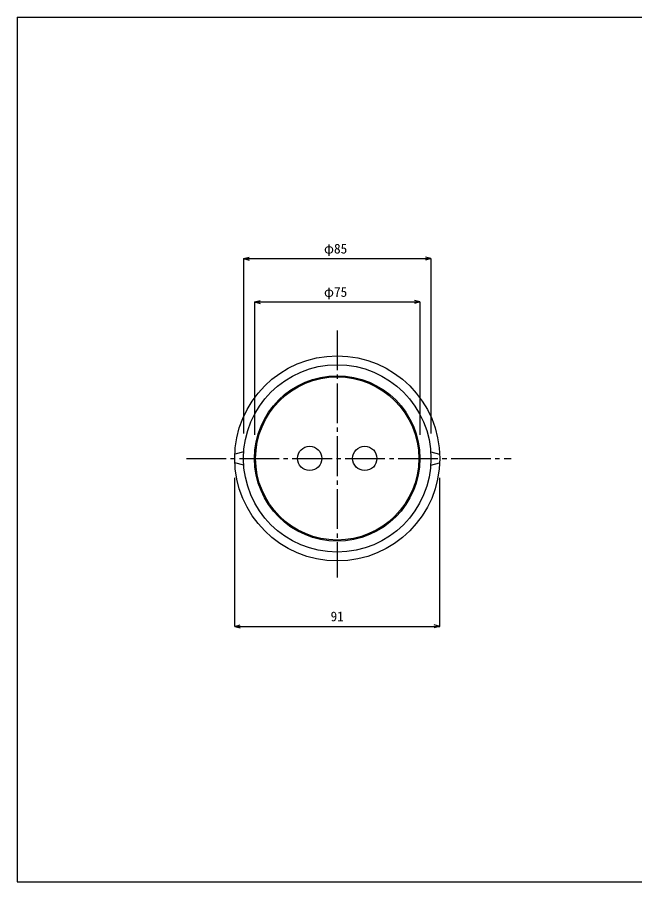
# Model space of a CAD drawing. Units: millimetres on the paper, with parts at other scales. Extents: x -140 to 140, y -97 to 99.
# Drawn here: x -139.9 to 0.1, y -96.9 to 99.1 of the extents above; entities that cross this region are included whole.
import ezdxf
from ezdxf.enums import TextEntityAlignment as Align

# ---------------------------------------------------------------- set-up
doc = ezdxf.new("R2010")
doc.units = ezdxf.units.MM
doc.linetypes.add('CHAIN2', pattern=[12, 9, -1, 1, -1])
doc.layers.add('0-0_図面枠', color=7, linetype='Continuous')
doc.layers.add('1-0', color=4, linetype='Continuous')
doc.styles.add('ＭＳ ゴシック', font='')
doc.styles.get('ＭＳ ゴシック').set_extended_font_data('MS Gothic')

msp = doc.modelspace()

# ---------------------------------------------------------------- linework, layer by layer
at = {"layer": '0-0_図面枠', "color": 5}
msp.add_line((-139.949, 99.1), (140.051, 99.1), dxfattribs=at)
msp.add_lwpolyline([(-139.949, 99.1), (-139.949, -96.9), (140.051, -96.9), (140.051, 99.1)], dxfattribs=at)
at = {"layer": '1-0'}
for p, q in [((-88.658, 44.377), (-87.402, 44.714)), ((-88.658, 44.377), (-46.158, 44.377)), ((-88.658, 44.377), (-87.402, 44.041)), ((-88.658, 44.377), (-88.658, 4.699)), ((-46.158, 44.377), (-47.413, 44.714)), ((-46.158, 44.377), (-47.413, 44.041)), ((-46.158, 44.377), (-46.158, 4.699)), ((-86.158, 34.554), (-84.902, 34.891)), ((-86.158, 34.554), (-48.658, 34.554)), ((-86.158, 34.554), (-84.902, 34.218)), ((-86.158, 34.554), (-86.158, 4.39)), ((-48.658, 34.554), (-49.913, 34.891)), ((-48.658, 34.554), (-49.913, 34.218)), ((-48.658, 34.554), (-48.658, 4.39)), ((-90.658, -38.998), (-90.658, -5.349)), ((-44.158, -38.998), (-44.158, -5.349)), ((-90.658, -38.998), (-89.402, -38.661)), ((-90.658, -38.998), (-44.158, -38.998)), ((-90.658, -38.998), (-89.402, -39.334)), ((-44.158, -38.998), (-45.413, -38.661)), ((-44.158, -38.998), (-45.413, -39.334))]:
    msp.add_line(p, q, dxfattribs=at)
at = {"layer": '1-0', "color": 7, "linetype": 'CHAIN2'}
for p, q in [((-67.408, 28.089), (-67.408, -27.938)), ((-101.587, -0.925), (-27.977, -0.925))]:
    msp.add_line(p, q, dxfattribs=at)
at = {"layer": '1-0', "color": 3}
for p, q in [((-88.605, 0.575), (-90.636, 0.075)), ((-46.211, 0.575), (-44.179, 0.075)), ((-88.605, -2.425), (-90.636, -1.925)), ((-46.211, -2.425), (-44.179, -1.925))]:
    msp.add_line(p, q, dxfattribs=at)
for centre, radius in [((-67.408, -0.925), 23.25), ((-67.408, -0.925), 21.25), ((-67.408, -0.925), 18.75), ((-67.408, -0.925), 18.5), ((-73.658, -0.925), 2.75), ((-61.158, -0.925), 2.75)]:
    msp.add_circle(centre, radius, dxfattribs=at)

# ---------------------------------------------------------------- texts
at = {"layer": '1-0', "color": 7, "style": 'ＭＳ ゴシック'}
for s, p in [('φ85', (-70.408, 44.877)), ('φ75', (-70.408, 35.054)), ('91', (-68.908, -38.498))]:
    msp.add_text(s, height=2.199, dxfattribs=at).set_placement(p, align=Align.BOTTOM_LEFT)

doc.saveas('drawing.dxf')
